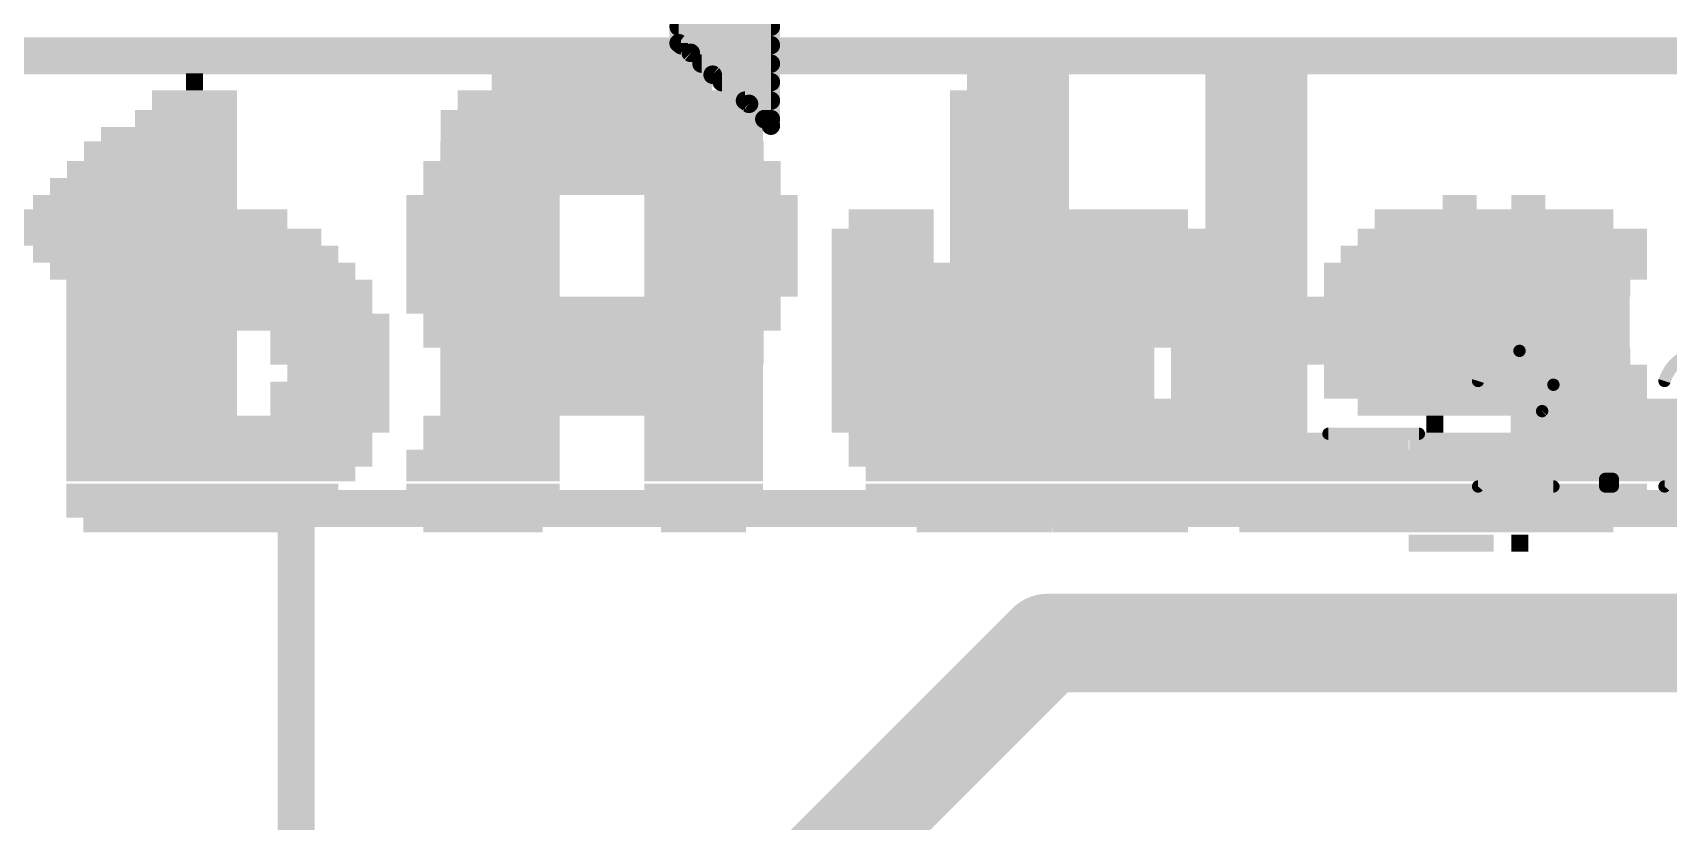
# Model space of a CAD drawing. Extents: x -26.2 to 60.5, y -16.3 to 39.9.
# Drawn here: x 9.79 to 16.53, y 31.02 to 34.27 of the extents above; entities that cross this region are included whole.
import ezdxf

# ---------------------------------------------------------------- set-up
doc = ezdxf.new("R2010")
doc.units = 0
for name, color, linetype in [('16', 140, 'CONTINUOUS'), ('21', 41, 'CONTINUOUS'), ('22', 40, 'CONTINUOUS'), ('49', 6, 'CONTINUOUS')]:
    doc.layers.add(name, color=color, linetype=linetype)

# ---------------------------------------------------------------- blocks, each defined once
blk = doc.blocks.new('RECT')
blk.add_solid([(-0.5, -0.5), (0.5, -0.5), (-0.5, 0.5), (0.5, 0.5)])

msp = doc.modelspace()

# ---------------------------------------------------------------- linework, layer by layer
at = {"layer": '16', "const_width": 0.4064}
for points in [[(13.97, 31.75), (12.28, 30.06)], [(20.74, 31.75), (13.97, 31.75)]]:
    msp.add_lwpolyline(points, dxfattribs=at)
at = {"layer": '16', "const_width": 0.2032}
for points in [[(13.97, 31.8516, 1), (13.97, 31.6484)], [(14.0418, 31.6782, 1), (13.8982, 31.8218)]]:
    msp.add_lwpolyline(points, format="xyb", dxfattribs=at)
at = {"layer": '21', "const_width": 0.0762}
for points in [[(12.451, 34.222), (12.451, 36.072)], [(12.831, 34.902), (12.831, 33.882)], [(12.451, 34.29), (12.831, 34.29)], [(12.501, 34.182), (12.451, 34.222)], [(12.4612, 34.2138), (12.831, 34.2138)], [(12.591, 34.092), (12.501, 34.182)], [(12.5454, 34.1376), (12.831, 34.1376)], [(12.741, 33.972), (12.591, 34.092)], [(12.6293, 34.0614), (12.831, 34.0614)], [(12.7245, 33.9852), (12.831, 33.9852)], [(12.831, 33.882), (12.741, 33.972)], [(12.804, 33.909), (12.831, 33.909)]]:
    msp.add_lwpolyline(points, dxfattribs=at)
at = {"layer": '21', "const_width": 0.0381}
for points in [[(12.451, 34.309, 1), (12.451, 34.2709)], [(12.831, 34.2709, 1), (12.831, 34.309)], [(12.4629, 34.2369, 1), (12.4391, 34.2071)], [(12.432, 34.222, 1), (12.4701, 34.222)], [(12.4612, 34.2328, 1), (12.4612, 34.1947)], [(12.831, 34.1947, 1), (12.831, 34.2328)], [(12.5145, 34.1955, 1), (12.4875, 34.1685)], [(12.4891, 34.1671, 1), (12.5129, 34.1969)], [(12.5454, 34.1566, 1), (12.5454, 34.1185)], [(12.831, 34.1185, 1), (12.831, 34.1566)], [(12.6029, 34.1069, 1), (12.5791, 34.0771)], [(12.5775, 34.0785, 1), (12.6045, 34.1055)], [(12.6293, 34.0804, 1), (12.6293, 34.0423)], [(12.831, 34.0423, 1), (12.831, 34.0804)], [(12.7245, 34.0042, 1), (12.7245, 33.9661)], [(12.7545, 33.9855, 1), (12.7275, 33.9585)], [(12.7291, 33.9571, 1), (12.7529, 33.9869)], [(12.831, 33.9661, 1), (12.831, 34.0042)], [(12.804, 33.928, 1), (12.804, 33.8899)], [(12.812, 33.882, 1), (12.8501, 33.882)], [(12.8175, 33.8685, 1), (12.8445, 33.8955)], [(12.831, 33.8899, 1), (12.831, 33.928)]]:
    msp.add_lwpolyline(points, format="xyb", dxfattribs=at)
at = {"layer": '49'}
for points, const_width in [([(24.01, 34.17), (9.01, 34.17)], 0.1524), ([(16.0082, 32.7058), (15.7444, 32.3954)], 0.0508), ([(16.7763, 32.7058), (16.5125, 32.3954)], 0.0508), ([(15.1281, 32.6127), (15.5006, 32.6127)], 0.0508), ([(15.7444, 32.3954), (16.0548, 32.3954)], 0.0508), ([(16.2681, 32.3954), (16.2681, 32.4264)], 0.0508), ([(16.2681, 32.4264), (16.2992, 32.4264)], 0.0508), ([(16.2992, 32.3954), (16.2681, 32.3954)], 0.0508), ([(16.2992, 32.4264), (16.2992, 32.3954)], 0.0508), ([(16.5125, 32.3954), (16.8229, 32.3954)], 0.0508), ([(22.1447, 32.3047), (10.8753, 32.3047)], 0.1524), ([(10.8753, 32.3047), (10.8753, 21.0353)], 0.1524)]:
    msp.add_lwpolyline(points, dxfattribs=dict(at, const_width=const_width))
for points, const_width in [([(15.9151, 32.9542, 0.3252), (15.7444, 32.83)], 0.0508), ([(16.0548, 32.8145, 0.4142), (15.9151, 32.9542)], 0.0508), ([(15.9151, 32.9669, 1), (15.9151, 32.9415)], 0.0254), ([(15.9151, 32.9415, 1), (15.9151, 32.9669)], 0.0254), ([(16.6832, 32.9542, 0.3252), (16.5125, 32.83)], 0.0508), ([(15.7323, 32.8339, 1), (15.7564, 32.8261)], 0.0254), ([(16.0082, 32.7058, 0.2053), (16.0548, 32.8145)], 0.0508), ([(16.0675, 32.8145, 1), (16.0421, 32.8145)], 0.0254), ([(16.0421, 32.8145, 1), (16.0675, 32.8145)], 0.0254), ([(16.5004, 32.8339, 1), (16.5245, 32.8261)], 0.0254), ([(15.9995, 32.715, 1), (16.017, 32.6966)], 0.0254), ([(16.0179, 32.6976, 1), (15.9986, 32.7141)], 0.0254), ([(15.1281, 32.6254, 1), (15.1281, 32.6)], 0.0254), ([(15.5006, 32.6, 1), (15.5006, 32.6254)], 0.0254), ([(15.7444, 32.4081, 1), (15.7444, 32.3827)], 0.0254), ([(15.7347, 32.4036, 1), (15.754, 32.3872)], 0.0254), ([(16.0548, 32.3827, 1), (16.0548, 32.4081)], 0.0254), ([(16.2808, 32.4264, 1), (16.2554, 32.4264)], 0.0254), ([(16.2681, 32.4391, 1), (16.2681, 32.4137)], 0.0254), ([(16.2681, 32.4081, 1), (16.2681, 32.3827)], 0.0254), ([(16.3119, 32.4264, 1), (16.2865, 32.4264)], 0.0254), ([(16.2992, 32.4137, 1), (16.2992, 32.4391)], 0.0254), ([(16.2992, 32.3827, 1), (16.2992, 32.4081)], 0.0254), ([(16.5125, 32.4081, 1), (16.5125, 32.3827)], 0.0254), ([(16.5028, 32.4036, 1), (16.5221, 32.3872)], 0.0254), ([(10.8753, 32.3428, 1), (10.8753, 32.2666)], 0.0762), ([(10.9134, 32.3047, 1), (10.8372, 32.3047)], 0.0762), ([(16.2554, 32.3954, 1), (16.2808, 32.3954)], 0.0254), ([(16.2865, 32.3954, 1), (16.3119, 32.3954)], 0.0254)]:
    msp.add_lwpolyline(points, format="xyb", dxfattribs=dict(at, const_width=const_width))

# ---------------------------------------------------------------- block references
at = {"layer": '21'}
for p, xscale, yscale in [((14.831, 34.132), 0.28, 0.07), ((10.456, 34.062), 0.07, 0.07), ((11.996, 34.062), 0.63, 0.07), ((14.831, 34.062), 0.42, 0.07), ((10.456, 33.987), 0.35, 0.08), ((12.031, 33.987), 0.98, 0.08), ((14.831, 33.987), 0.42, 0.08), ((10.421, 33.912), 0.42, 0.07), ((12.066, 33.912), 1.19, 0.07), ((14.831, 33.912), 0.42, 0.07), ((10.351, 33.847), 0.56, 0.06), ((12.101, 33.847), 1.26, 0.06), ((14.831, 33.847), 0.42, 0.06), ((10.316, 33.777), 0.63, 0.08), ((12.136, 33.777), 1.33, 0.08), ((14.831, 33.777), 0.42, 0.08), ((10.281, 33.702), 0.7, 0.07), ((12.171, 33.702), 1.4, 0.07), ((14.831, 33.702), 0.42, 0.07), ((10.246, 33.632), 0.77, 0.07), ((12.171, 33.632), 1.4, 0.07), ((14.831, 33.632), 0.42, 0.07), ((10.211, 33.567), 0.84, 0.06), ((11.716, 33.567), 0.49, 0.06), ((12.661, 33.567), 0.56, 0.06), ((14.831, 33.567), 0.42, 0.06), ((15.951, 33.567), 0.14, 0.06), ((10.176, 33.497), 0.91, 0.08), ((11.716, 33.497), 0.49, 0.08), ((12.696, 33.497), 0.49, 0.08), ((13.326, 33.497), 0.35, 0.08), ((14.166, 33.497), 0.35, 0.08), ((14.831, 33.497), 0.42, 0.08), ((15.951, 33.497), 0.7, 0.08), ((10.176, 33.422), 0.91, 0.07), ((11.716, 33.422), 0.49, 0.07), ((12.696, 33.422), 0.49, 0.07), ((13.291, 33.422), 0.42, 0.07), ((14.201, 33.422), 0.42, 0.07), ((14.831, 33.422), 0.42, 0.07), ((15.986, 33.422), 0.91, 0.07), ((10.211, 33.352), 0.84, 0.07), ((11.716, 33.352), 0.49, 0.07), ((12.696, 33.352), 0.49, 0.07), ((13.291, 33.352), 0.42, 0.07), ((14.166, 33.352), 0.49, 0.07), ((14.831, 33.352), 0.42, 0.07), ((15.951, 33.352), 0.98, 0.07), ((10.246, 33.282), 0.77, 0.07), ((11.716, 33.282), 0.49, 0.07), ((12.696, 33.282), 0.49, 0.07), ((13.326, 33.282), 0.49, 0.07), ((14.166, 33.282), 0.49, 0.07), ((14.831, 33.282), 0.42, 0.07), ((15.951, 33.282), 0.98, 0.07), ((10.001, 33.212), 0.14, 0.07), ((10.421, 33.212), 0.42, 0.07), ((11.716, 33.212), 0.49, 0.07), ((12.661, 33.212), 0.56, 0.07), ((13.326, 33.212), 0.49, 0.07), ((14.166, 33.212), 0.49, 0.07), ((14.831, 33.212), 0.42, 0.07), ((15.881, 33.212), 0.98, 0.07), ((10.421, 33.142), 0.42, 0.07), ((12.171, 33.142), 1.4, 0.07), ((13.326, 33.142), 0.49, 0.07), ((14.166, 33.142), 0.49, 0.07), ((14.831, 33.142), 0.42, 0.07), ((15.601, 33.142), 0.42, 0.07), ((16.231, 33.142), 0.14, 0.07), ((10.421, 33.072), 0.42, 0.07), ((12.171, 33.072), 1.4, 0.07), ((13.326, 33.072), 0.49, 0.07), ((14.166, 33.072), 0.49, 0.07), ((14.831, 33.072), 0.42, 0.07), ((15.671, 33.072), 0.56, 0.07), ((10.421, 33.007), 0.42, 0.08), ((12.136, 33.007), 1.33, 0.08), ((13.326, 33.007), 0.49, 0.08), ((14.166, 33.007), 0.49, 0.08), ((14.831, 33.007), 0.42, 0.08), ((15.846, 33.007), 0.77, 0.08), ((10.421, 32.932), 0.42, 0.07), ((12.136, 32.932), 1.33, 0.07), ((13.326, 32.932), 0.49, 0.07), ((14.166, 32.932), 0.49, 0.07), ((14.831, 32.932), 0.42, 0.07), ((15.916, 32.932), 0.91, 0.07), ((10.421, 32.862), 0.42, 0.07), ((12.066, 32.862), 1.19, 0.07), ((13.326, 32.862), 0.49, 0.07), ((14.166, 32.862), 0.49, 0.07), ((14.831, 32.862), 0.42, 0.07), ((15.986, 32.862), 0.91, 0.07), ((10.421, 32.792), 0.42, 0.07), ((12.031, 32.792), 1.12, 0.07), ((13.326, 32.792), 0.49, 0.07), ((14.166, 32.792), 0.49, 0.07), ((14.831, 32.792), 0.42, 0.07), ((15.986, 32.792), 0.91, 0.07), ((10.421, 32.722), 0.42, 0.07), ((11.961, 32.722), 0.98, 0.07), ((13.326, 32.722), 0.49, 0.07), ((14.166, 32.722), 0.49, 0.07), ((14.831, 32.722), 0.42, 0.07), ((16.091, 32.722), 0.84, 0.07), ((10.421, 32.652), 0.42, 0.07), ((11.716, 32.652), 0.49, 0.07), ((13.746, 32.652), 1.33, 0.07), ((14.831, 32.652), 0.42, 0.07), ((15.566, 32.652), 0.07, 0.07), ((16.196, 32.652), 0.63, 0.07), ((10.421, 32.582), 0.42, 0.07), ((11.716, 32.582), 0.49, 0.07), ((13.781, 32.582), 1.26, 0.07), ((14.936, 32.582), 0.63, 0.07), ((15.601, 32.582), 0.28, 0.07), ((16.301, 32.582), 0.42, 0.07), ((10.421, 32.512), 0.42, 0.07), ((11.716, 32.512), 0.49, 0.07), ((13.781, 32.512), 1.26, 0.07), ((14.971, 32.512), 0.7, 0.07), ((15.951, 32.512), 1.12, 0.07), ((10.421, 32.447), 0.42, 0.06), ((11.716, 32.447), 0.49, 0.06), ((13.816, 32.447), 1.19, 0.06), ((14.971, 32.447), 0.7, 0.06), ((15.951, 32.447), 1.12, 0.06), ((10.421, 32.372), 0.42, 0.07), ((11.716, 32.372), 0.49, 0.07), ((13.816, 32.372), 1.19, 0.07), ((14.971, 32.372), 0.7, 0.07), ((15.916, 32.372), 1.05, 0.07), ((10.421, 32.302), 0.42, 0.07), ((11.716, 32.302), 0.49, 0.07), ((13.886, 32.302), 1.05, 0.07), ((15.006, 32.302), 0.63, 0.07), ((15.916, 32.302), 0.91, 0.07), ((10.421, 32.237), 0.42, 0.06), ((11.716, 32.237), 0.35, 0.06), ((13.641, 32.237), 0.42, 0.06), ((14.166, 32.237), 0.35, 0.06), ((15.006, 32.237), 0.49, 0.06), ((15.951, 32.237), 0.7, 0.06), ((15.916, 32.162), 0.07, 0.07)]:
    msp.add_blockref('RECT', p, dxfattribs=dict(at, xscale=xscale, yscale=yscale))
at = {"layer": '22', "rotation": 180}
for p, xscale, yscale in [((13.814, 34.132), 0.35, 0.07), ((12.274, 34.062), 0.63, 0.07), ((13.849, 34.062), 0.42, 0.07), ((12.204, 33.987), 1.05, 0.08), ((13.814, 33.987), 0.49, 0.08), ((12.204, 33.912), 1.19, 0.07), ((13.814, 33.912), 0.49, 0.07), ((12.169, 33.847), 1.26, 0.06), ((13.814, 33.847), 0.49, 0.06), ((12.134, 33.777), 1.33, 0.08), ((13.814, 33.777), 0.49, 0.08), ((12.099, 33.702), 1.4, 0.07), ((13.814, 33.702), 0.49, 0.07), ((12.099, 33.632), 1.4, 0.07), ((13.814, 33.632), 0.49, 0.07), ((11.609, 33.567), 0.56, 0.06), ((12.554, 33.567), 0.49, 0.06), ((13.814, 33.567), 0.49, 0.06), ((15.669, 33.567), 0.14, 0.06), ((10.174, 33.497), 0.35, 0.08), ((10.664, 33.497), 0.35, 0.08), ((11.574, 33.497), 0.49, 0.08), ((12.554, 33.497), 0.49, 0.08), ((13.814, 33.497), 0.49, 0.08), ((14.339, 33.497), 0.42, 0.08), ((15.669, 33.497), 0.7, 0.08), ((10.454, 33.422), 1.05, 0.07), ((11.574, 33.422), 0.49, 0.07), ((12.554, 33.422), 0.49, 0.07), ((14.129, 33.422), 1.12, 0.07), ((15.704, 33.422), 0.91, 0.07), ((10.489, 33.352), 1.12, 0.07), ((11.574, 33.352), 0.49, 0.07), ((12.554, 33.352), 0.49, 0.07), ((14.164, 33.352), 1.19, 0.07), ((15.704, 33.352), 1.05, 0.07), ((10.524, 33.282), 1.19, 0.07), ((11.574, 33.282), 0.49, 0.07), ((12.554, 33.282), 0.49, 0.07), ((14.199, 33.282), 1.26, 0.07), ((15.704, 33.282), 1.19, 0.07), ((10.559, 33.212), 1.26, 0.07), ((11.609, 33.212), 0.56, 0.07), ((12.554, 33.212), 0.49, 0.07), ((14.199, 33.212), 1.26, 0.07), ((15.704, 33.212), 1.19, 0.07), ((10.559, 33.142), 1.26, 0.07), ((12.064, 33.142), 1.47, 0.07), ((14.234, 33.142), 1.33, 0.07), ((15.704, 33.142), 1.33, 0.07), ((10.594, 33.072), 1.33, 0.07), ((12.099, 33.072), 1.4, 0.07), ((14.234, 33.072), 1.33, 0.07), ((15.284, 33.072), 0.49, 0.07), ((16.089, 33.072), 0.56, 0.07), ((10.174, 33.007), 0.49, 0.08), ((11.014, 33.007), 0.49, 0.08), ((12.099, 33.007), 1.4, 0.08), ((13.849, 33.007), 0.56, 0.08), ((14.689, 33.007), 0.56, 0.08), ((15.284, 33.007), 0.49, 0.08), ((16.124, 33.007), 0.49, 0.08), ((10.174, 32.932), 0.49, 0.07), ((11.014, 32.932), 0.49, 0.07), ((12.134, 32.932), 1.33, 0.07), ((13.814, 32.932), 0.49, 0.07), ((14.724, 32.932), 0.49, 0.07), ((15.704, 32.932), 1.33, 0.07), ((10.174, 32.862), 0.49, 0.07), ((11.049, 32.862), 0.42, 0.07), ((12.134, 32.862), 1.33, 0.07), ((13.814, 32.862), 0.49, 0.07), ((14.724, 32.862), 0.49, 0.07), ((15.774, 32.862), 1.33, 0.07), ((10.174, 32.792), 0.49, 0.07), ((11.014, 32.792), 0.49, 0.07), ((12.134, 32.792), 1.33, 0.07), ((13.814, 32.792), 0.49, 0.07), ((14.724, 32.792), 0.49, 0.07), ((15.739, 32.792), 1.26, 0.07), ((10.174, 32.722), 0.49, 0.07), ((11.014, 32.722), 0.49, 0.07), ((12.134, 32.722), 1.33, 0.07), ((13.849, 32.722), 0.56, 0.07), ((14.689, 32.722), 0.56, 0.07), ((15.809, 32.722), 1.12, 0.07), ((16.929, 32.722), 0.84, 0.07), ((10.594, 32.652), 1.33, 0.07), ((11.644, 32.652), 0.49, 0.07), ((12.554, 32.652), 0.49, 0.07), ((14.234, 32.652), 1.33, 0.07), ((16.124, 32.652), 0.49, 0.07), ((16.824, 32.652), 0.63, 0.07), ((10.559, 32.582), 1.26, 0.07), ((11.644, 32.582), 0.49, 0.07), ((12.554, 32.582), 0.49, 0.07), ((14.234, 32.582), 1.33, 0.07), ((15.319, 32.582), 0.28, 0.07), ((16.054, 32.582), 0.63, 0.07), ((16.719, 32.582), 0.42, 0.07), ((10.559, 32.512), 1.26, 0.07), ((11.609, 32.512), 0.56, 0.07), ((12.554, 32.512), 0.49, 0.07), ((14.199, 32.512), 1.26, 0.07), ((15.739, 32.512), 1.12, 0.07), ((17.069, 32.512), 1.12, 0.07), ((10.524, 32.447), 1.19, 0.06), ((11.574, 32.447), 0.49, 0.06), ((12.554, 32.447), 0.49, 0.06), ((14.199, 32.447), 1.26, 0.06), ((15.704, 32.447), 1.19, 0.06), ((17.069, 32.447), 1.12, 0.06), ((10.489, 32.372), 1.12, 0.07), ((11.574, 32.372), 0.49, 0.07), ((12.554, 32.372), 0.49, 0.07), ((14.164, 32.372), 1.19, 0.07), ((15.669, 32.372), 1.12, 0.07), ((10.454, 32.302), 1.05, 0.07), ((11.539, 32.302), 0.42, 0.07), ((12.554, 32.302), 0.49, 0.07), ((14.164, 32.302), 1.05, 0.07), ((15.669, 32.302), 0.98, 0.07), ((10.174, 32.237), 0.35, 0.06), ((10.664, 32.237), 0.35, 0.06), ((11.574, 32.237), 0.35, 0.06), ((12.554, 32.237), 0.35, 0.06), ((13.814, 32.237), 0.35, 0.06), ((14.339, 32.237), 0.42, 0.06), ((15.634, 32.237), 0.77, 0.06), ((15.634, 32.162), 0.35, 0.07)]:
    msp.add_blockref('RECT', p, dxfattribs=dict(at, xscale=xscale, yscale=yscale))

doc.saveas('drawing.dxf')
